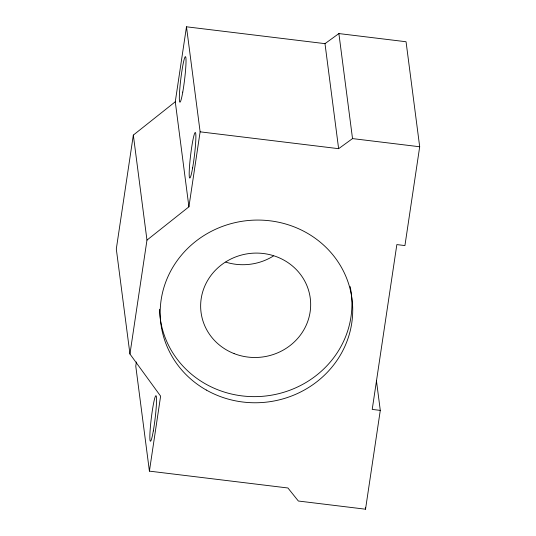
<?xml version="1.0" encoding="UTF-8"?>
<svg xmlns="http://www.w3.org/2000/svg" width="536" height="536" viewBox="0 0 536 536"><rect width="100%" height="100%" fill="white"/><g stroke="black" fill="none" stroke-linecap="round" stroke-linejoin="round"><path stroke-width="0.8" d="M380.292 410.395L372.219 409.41L396.848 244.59L404.928 245.575L419.695 146.764L406.053 41.741L338.886 33.567L324.99 43.651L186.481 26.8L175.272 101.786L133.33 135.085L116.305 248.992L129.946 354.015L160.619 396.144L149.41 471.131L287.926 487.988L298.358 501.026L365.525 509.2L380.292 410.395L376.426 380.62M129.946 354.015L146.971 240.108L133.33 135.085M136.385 361.988L135.769 366.108L149.41 471.131M146.971 240.108L188.913 206.816L200.122 131.829L186.481 26.8M200.122 131.829L338.631 148.68L352.527 138.596L419.695 146.764M338.886 33.567L352.527 138.596M324.99 43.651L338.631 148.68M365.311 507.545L365.525 509.2M175.272 101.786L188.913 206.816M350.149 286.566A96.346 91.261 -7.4 0 1 266.332 395.93A96.346 91.261 -7.4 0 1 159.44 309.252M273.38 256.02A55.054 52.146 -7.4 0 1 225.763 262.124M206.313 390.047A96.346 91.261 -7.4 0 0 352.695 312.374A96.346 91.261 -7.4 0 0 210.367 231.833A96.346 91.261 -7.4 0 0 206.313 390.047M182.769 92.071A22.941 1.916 -83.1 0 0 185.556 56.716A22.941 1.916 -83.1 0 0 179.741 89.539A22.941 1.916 -83.1 0 0 182.769 92.071M153.309 430.964A22.941 1.916 -83.1 0 0 156.056 395.756A22.941 1.916 -83.1 0 0 150.241 428.753A22.941 1.916 -83.1 0 0 153.309 430.964M192.618 167.922A22.941 1.916 -83.1 0 0 195.405 132.566A22.941 1.916 -83.1 0 0 189.59 165.389A22.941 1.916 -83.1 0 0 192.618 167.922M234.091 353.593A55.054 52.146 -7.4 0 0 310.27 298.291A55.054 52.146 -7.4 0 0 222.621 263.993A55.054 52.146 -7.4 0 0 234.091 353.593"/></g></svg>
